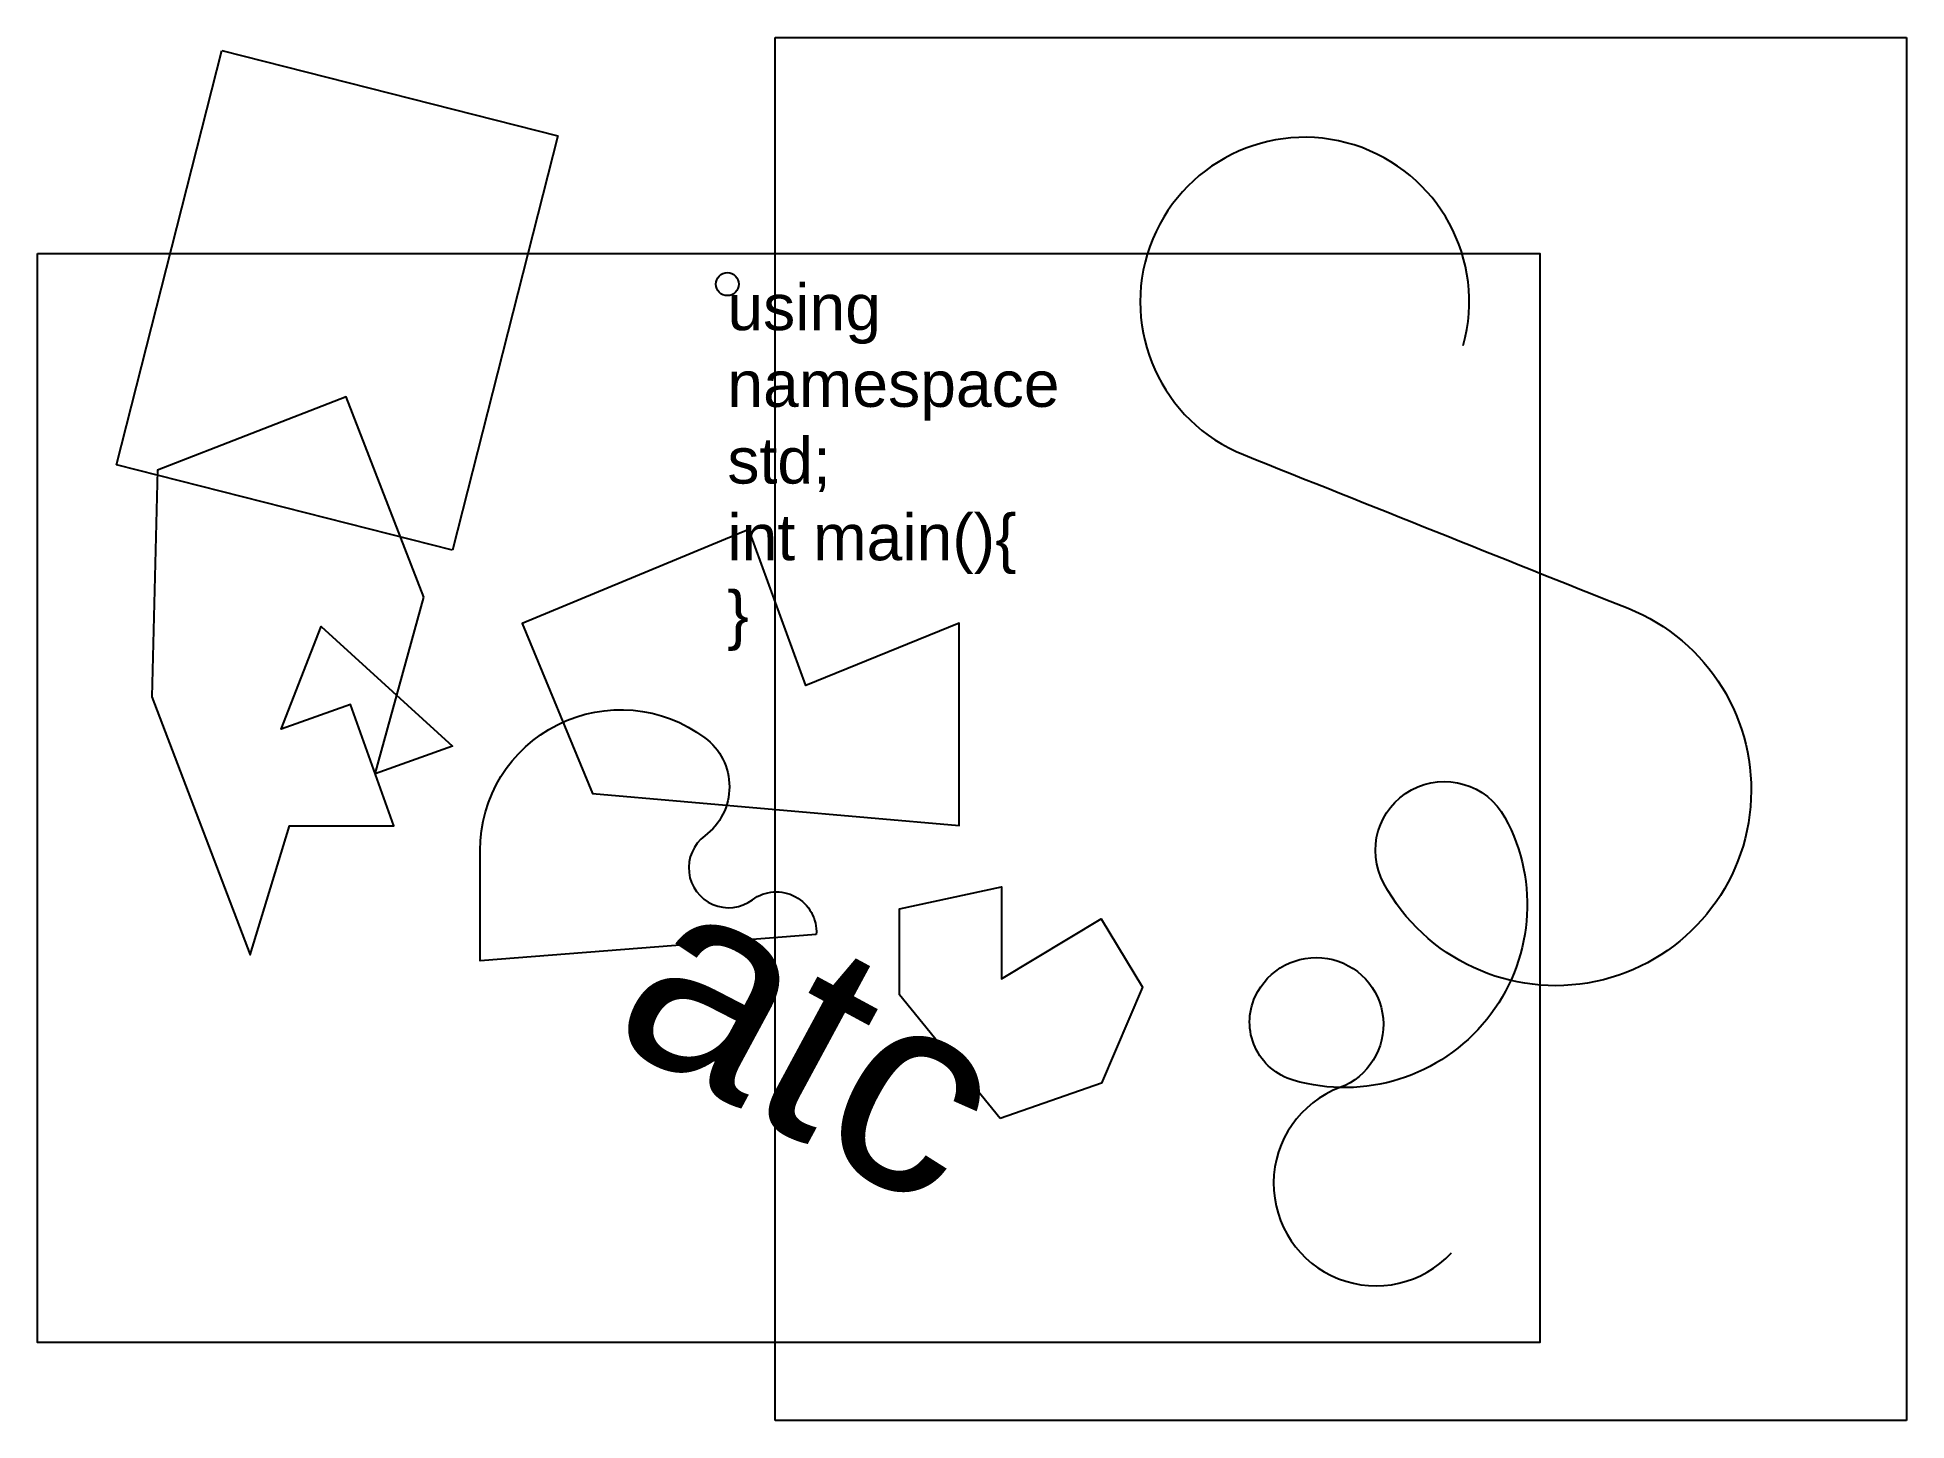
# Model space of a CAD drawing. Header units: millimetres. Extents: x 0 to 610, y -61 to 390.
import ezdxf

# ---------------------------------------------------------------- set-up
doc = ezdxf.new("R2010")
doc.units = ezdxf.units.MM
doc.layers.add('freeze', color=7, linetype='Continuous')
doc.styles.get("Standard").update_dxf_attribs({"font": 'arial.ttf'})
picture_1 = doc.add_image_def('image1.png', size_in_pixel=(900, 1100))
picture_2 = doc.add_image_def('image2.tif', size_in_pixel=(648, 852))

msp = doc.modelspace()

# ---------------------------------------------------------------- linework, layer by layer
msp.add_lwpolyline([(465, 290, 2.234629), (393.35, 254.42, 0.000294), (518.71, 204.34, -1.424246), (439.05, 114.6, -1), (478.58, 136.1, -0.667059), (409.56, 50.45, -0.458273), (397.13, 77.75, -1.490764), (424.75, 48.08, 1.264806), (461.09, -5.81, 0.382934)], format="xyb")
for points in [[(126, 208), (100.7, 273.27), (39.16, 249.41), (37.32, 175.43), (69.37, 91.33), (82.19, 133.42), (116.19, 133.42), (102.06, 172.97), (79.46, 164.89), (92.52, 198.44), (135.39, 159.37), (110.14, 150.34)], [(232, 230), (158.09, 199.38), (181.05, 143.95), (300.6, 133.53), (300.6, 199.53), (250.6, 179.13)]]:
    msp.add_lwpolyline(points, close=True)
at = {"color": 1}
msp.add_lwpolyline([(254, 98), (144.34, 89.38), (144.34, 125.38, -0.617177), (217.64, 162.14, -0.501552), (217.64, 130.14, 1), (233.18, 109.3, -0.639815), (254, 98)], format="xyb", dxfattribs=at)
msp.add_lwpolyline([(314, 38), (281.14, 78.3), (281.14, 106.3), (314.37, 113.51), (314.37, 83.51), (346.95, 103.07), (360.34, 80.78), (346.99, 49.51)], close=True, dxfattribs=at)
msp.add_circle((225, 310), 3.75)
at = {"layer": 'freeze'}
msp.add_lwpolyline([(0, 320), (490, 320), (490, -35), (0, -35)], close=True, dxfattribs=at)

# ---------------------------------------------------------------- texts
msp.add_text('atc', height=65, rotation=331.63095).set_placement((185, 65))
at = {"insert": (225, 310), "char_height": 15, "width": 135, "attachment_point": 1}
msp.add_mtext('using namespace std;\\Pint main()\\{\\P\\}', dxfattribs=at)

# ---------------------------------------------------------------- pictures from other files: only their frames are drawn
image = msp.add_image(picture_1, insert=(240.59, -60.5), size_in_units=(368.96, 450.95))
image.dxf.flags = 7
image = msp.add_image(picture_2, insert=(25.77, 251.14), size_in_units=(113.09, 139.38), rotation=-14.26451)
image.dxf.flags = 7

doc.saveas('drawing.dxf')
